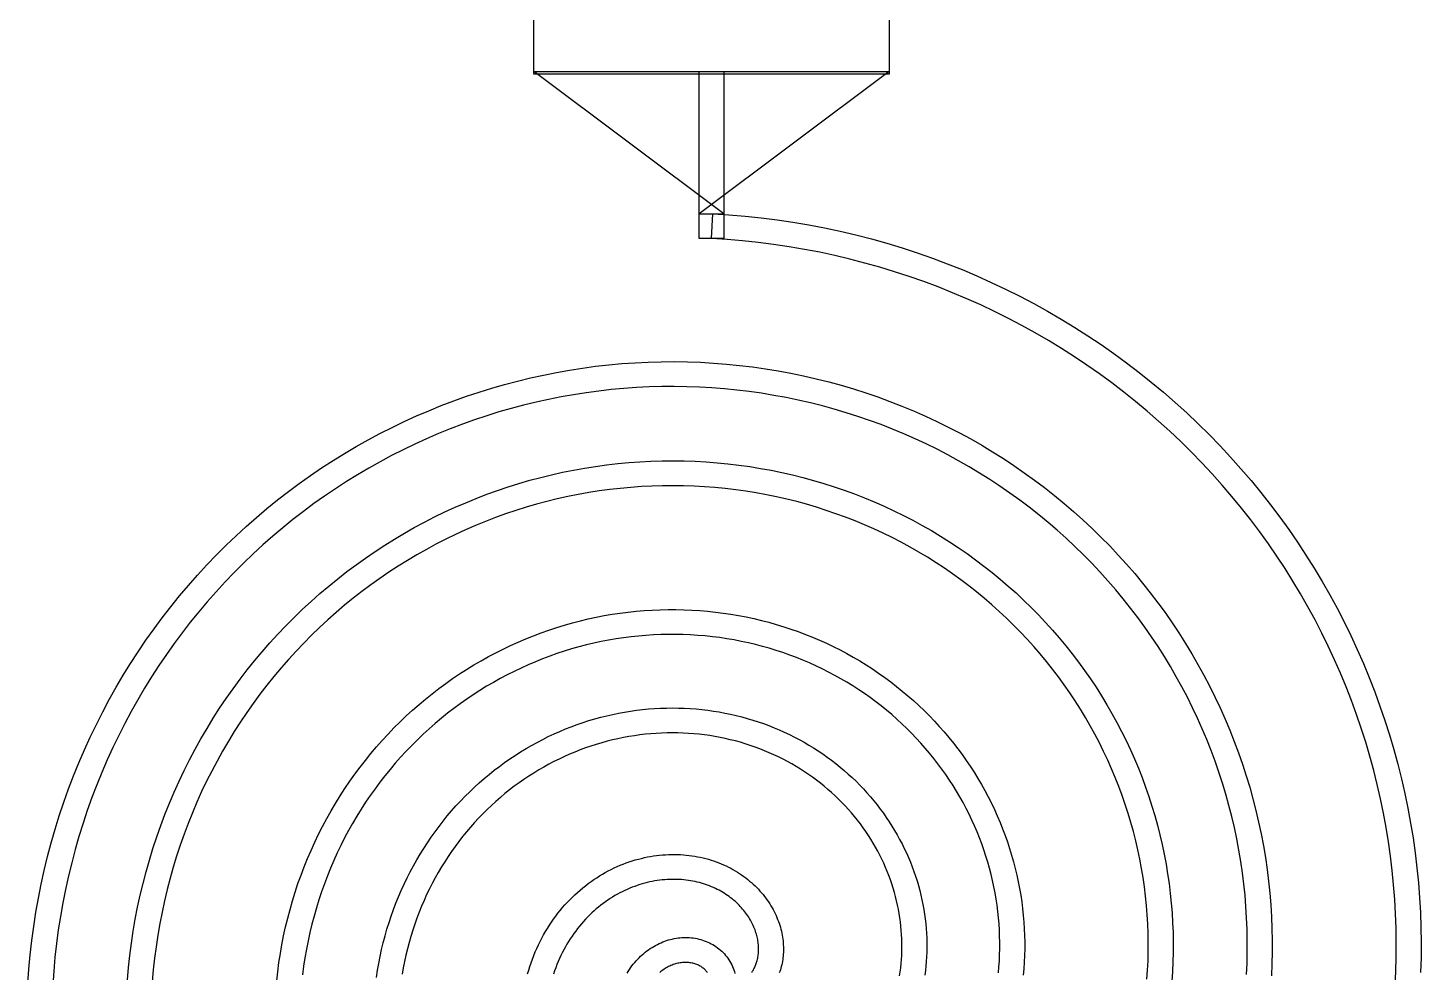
# Model space of a CAD drawing. Extents: x 3 to 23, y 13 to 118.
# Drawn here: x 3.09 to 22.68, y 65.36 to 78.64 of the extents above; entities that cross this region are included whole.
import ezdxf

# ---------------------------------------------------------------- set-up
doc = ezdxf.new("R2010")
doc.units = 0
doc.layers.get('0').update_dxf_attribs({"linetype": 'CONTINUOUS'})

msp = doc.modelspace()

# ---------------------------------------------------------------- linework, layer by layer
at = {"color": 0}
for points in [[(10.2, 108.027), (15.2, 108.027), (15.2, 77.9868), (10.2, 77.9868), (10.2, 108.027)], [(10.2, 78.0268), (15.2, 78.0268), (12.525, 76.0268), (12.875, 76.0268), (10.2, 78.0268)], [(12.525, 78.0268), (12.875, 78.0268), (12.875, 75.6768), (12.525, 75.6768), (12.525, 78.0268)]]:
    msp.add_lwpolyline(points, close=True, dxfattribs=at)
for points in [[(22.3133, 65.1717), (22.3233, 65.3733), (22.3289, 65.5756), (22.3304, 65.7781), (22.3275, 65.9808), (22.3204, 66.1838), (22.309, 66.3867), (22.2933, 66.5894), (22.2733, 66.7922), (22.249, 66.9947), (22.2206, 67.1969), (22.1876, 67.3987), (22.1506, 67.6001), (22.1092, 67.8008), (22.0635, 68.0008), (22.0136, 68.2001), (21.9593, 68.3986), (21.901, 68.5961), (21.8383, 68.7925), (21.7715, 68.9878), (21.7006, 69.1819), (21.6254, 69.3747), (21.5461, 69.5661), (21.4628, 69.756), (21.3753, 69.9443), (21.2838, 70.131), (21.1883, 70.3158), (21.0888, 70.4989), (20.9853, 70.6801), (20.8779, 70.8593), (20.7667, 71.0362), (20.6517, 71.2112), (20.5328, 71.3837), (20.4101, 71.554), (20.2838, 71.7219), (20.1539, 71.8874), (20.0203, 72.0501), (19.8832, 72.2103), (19.7425, 72.3676), (19.5985, 72.5222), (19.451, 72.6739), (19.3001, 72.8226), (19.1461, 72.9683), (18.9889, 73.1108), (18.8285, 73.2503), (18.665, 73.3864), (18.4985, 73.5192), (18.3289, 73.6486), (18.1565, 73.7747), (17.9814, 73.8972), (17.8035, 74.0161), (17.6229, 74.1314), (17.4397, 74.2429), (17.254, 74.3508), (17.066, 74.4547), (16.8754, 74.555), (16.6826, 74.6513), (16.4878, 74.7435), (16.2907, 74.8317), (16.0915, 74.9158), (15.8904, 74.996), (15.6875, 75.0718), (15.4828, 75.1435), (15.2764, 75.211), (15.0683, 75.2742), (14.8587, 75.3331), (14.6478, 75.3875), (14.4354, 75.4376), (14.2219, 75.4833), (14.0072, 75.5244), (13.7914, 75.5613), (13.5747, 75.5935), (13.3571, 75.6211), (13.1387, 75.6443), (12.9196, 75.6629), (12.7, 75.6768), (12.7185, 76.0264), (12.9455, 76.0119), (13.1719, 75.9928), (13.3976, 75.9688), (13.6225, 75.9401), (13.8465, 75.9068), (14.0696, 75.8689), (14.2915, 75.8263), (14.5122, 75.779), (14.7318, 75.7272), (14.9499, 75.671), (15.1665, 75.6101), (15.3815, 75.5449), (15.595, 75.475), (15.8067, 75.401), (16.0165, 75.3225), (16.2244, 75.2397), (16.4303, 75.1526), (16.6342, 75.0614), (16.8357, 74.966), (17.0351, 74.8664), (17.2321, 74.7629), (17.4267, 74.6553), (17.6188, 74.5437), (17.8082, 74.4283), (17.995, 74.309), (18.179, 74.1861), (18.3601, 74.0594), (18.5385, 73.929), (18.7138, 73.7951), (18.8861, 73.6576), (19.0553, 73.5168), (19.2213, 73.3726), (19.3839, 73.2251), (19.5433, 73.0743), (19.6993, 72.9204), (19.8519, 72.7635), (20.0011, 72.6036), (20.1465, 72.4407), (20.2885, 72.275), (20.4267, 72.1065), (20.5613, 71.9353), (20.6919, 71.7615), (20.8189, 71.5853), (20.9419, 71.4067), (21.0611, 71.2256), (21.1762, 71.0424), (21.2874, 70.8568), (21.3944, 70.6693), (21.4975, 70.4797), (21.5964, 70.2883), (21.6913, 70.095), (21.7818, 69.9), (21.8681, 69.7035), (21.9501, 69.5053), (22.0281, 69.3056), (22.1015, 69.1046), (22.1707, 68.9024), (22.2356, 68.6989), (22.296, 68.4943), (22.3521, 68.2888), (22.4039, 68.0824), (22.4511, 67.8751), (22.494, 67.6672), (22.5325, 67.4586), (22.5665, 67.2496), (22.5961, 67.04), (22.6212, 66.8303), (22.6419, 66.6201), (22.6582, 66.4099), (22.67, 66.1997), (22.6774, 65.9894), (22.6804, 65.7793), (22.6789, 65.5694), (22.6731, 65.3599)], [(3.08664, 65.2051), (3.10069, 65.4065), (3.11903, 65.6072), (3.14154, 65.8072), (3.16835, 66.0065), (3.19917, 66.2049), (3.23415, 66.4024), (3.27322, 66.5989), (3.3164, 66.7942), (3.3635, 66.9883), (3.41471, 67.1812), (3.46983, 67.3728), (3.52903, 67.5629), (3.59207, 67.7515), (3.6589, 67.9385), (3.72971, 68.1239), (3.80414, 68.3074), (3.88249, 68.4892), (3.96446, 68.669), (4.05013, 68.8468), (4.13932, 69.0226), (4.2321, 69.1962), (4.32844, 69.3676), (4.42817, 69.5368), (4.53153, 69.7036), (4.63807, 69.8681), (4.74794, 70.03), (4.86094, 70.1894), (4.97721, 70.3461), (5.09668, 70.5003), (5.21903, 70.6517), (5.34457, 70.8001), (5.47293, 70.9458), (5.60417, 71.0888), (5.73833, 71.2285), (5.87517, 71.3653), (6.0146, 71.499), (6.15668, 71.6296), (6.30126, 71.7571), (6.44835, 71.8813), (6.59793, 72.0021), (6.74972, 72.1197), (6.90375, 72.2339), (7.05985, 72.3447), (7.21821, 72.4521), (7.37847, 72.556), (7.54085, 72.6564), (7.70503, 72.7532), (7.87082, 72.8463), (8.03847, 72.9358), (8.20779, 73.0218), (8.37864, 73.104), (8.55083, 73.1825), (8.72444, 73.2572), (8.89947, 73.3283), (9.07568, 73.3956), (9.25304, 73.4589), (9.43153, 73.5185), (9.61083, 73.5743), (9.79113, 73.6261), (9.97222, 73.6742), (10.1542, 73.7183), (10.3366, 73.7586), (10.5198, 73.795), (10.7032, 73.8274), (10.8872, 73.856), (11.0714, 73.8806), (11.256, 73.9013), (11.4405, 73.9181), (11.6253, 73.931), (11.81, 73.94), (11.9947, 73.9451), (12.179, 73.9464), (12.3633, 73.9436), (12.5471, 73.9371), (12.7306, 73.9268), (12.9135, 73.9125), (13.0958, 73.8944), (13.2775, 73.8726), (13.4583, 73.8469), (13.6385, 73.8176), (13.8177, 73.7844), (13.996, 73.7476), (14.1731, 73.7071), (14.3492, 73.6628), (14.524, 73.615), (14.6975, 73.5636), (14.8697, 73.5086), (15.0406, 73.45), (15.2099, 73.3879), (15.3775, 73.3225), (15.5436, 73.2535), (15.7079, 73.1812), (15.8706, 73.1056), (16.0313, 73.0267), (16.19, 72.9444), (16.3469, 72.859), (16.5017, 72.7704), (16.6543, 72.6788), (16.8049, 72.584), (16.9532, 72.4862), (17.0992, 72.3854), (17.2428, 72.2818), (17.384, 72.1754), (17.5228, 72.0661), (17.659, 71.954), (17.7926, 71.8393), (17.9238, 71.7219), (18.0521, 71.6021), (18.1776, 71.4796), (18.3006, 71.3547), (18.4206, 71.2275), (18.5378, 71.0979), (18.6519, 70.9661), (18.7632, 70.8321), (18.8715, 70.696), (18.9768, 70.5578), (19.0789, 70.4176), (19.1781, 70.2756), (19.2739, 70.1317), (19.3667, 69.9858), (19.4561, 69.8385), (19.5424, 69.6893), (19.6254, 69.5388), (19.705, 69.3865), (19.7814, 69.2331), (19.8544, 69.0781), (19.924, 68.9218), (19.9903, 68.7644), (20.0531, 68.6058), (20.1124, 68.4462), (20.1683, 68.2857), (20.2207, 68.1242), (20.2696, 67.9618), (20.3151, 67.7987), (20.3571, 67.635), (20.3954, 67.4706), (20.4304, 67.3057), (20.4617, 67.1403), (20.4896, 66.9744), (20.5139, 66.8085), (20.5347, 66.6421), (20.5519, 66.4757), (20.5656, 66.3092), (20.5758, 66.1425), (20.5825, 65.9761), (20.5856, 65.8097), (20.5853, 65.6436), (20.5814, 65.4778), (20.574, 65.3122)], [(20.2246, 65.3314), (20.2317, 65.4896), (20.2353, 65.6481), (20.2357, 65.8068), (20.2326, 65.9657), (20.2263, 66.1249), (20.2165, 66.284), (20.2035, 66.4433), (20.1869, 66.6024), (20.1671, 66.7614), (20.1437, 66.9201), (20.1172, 67.0786), (20.0872, 67.2368), (20.0538, 67.3946), (20.0171, 67.5517), (19.9769, 67.7083), (19.9335, 67.8643), (19.8867, 68.0196), (19.8365, 68.1742), (19.7831, 68.3278), (19.7263, 68.4804), (19.6662, 68.6321), (19.6028, 68.7828), (19.5362, 68.9322), (19.4664, 69.0806), (19.3933, 69.2275), (19.3171, 69.3731), (19.2376, 69.5172), (19.155, 69.66), (19.0694, 69.8011), (18.9806, 69.9407), (18.8888, 70.0785), (18.7939, 70.2144), (18.6961, 70.3487), (18.5953, 70.481), (18.4917, 70.6114), (18.385, 70.7397), (18.2757, 70.866), (18.1635, 70.99), (18.0485, 71.1119), (17.9308, 71.2315), (17.8104, 71.3489), (17.6875, 71.4638), (17.5619, 71.5761), (17.4339, 71.6861), (17.3033, 71.7935), (17.1703, 71.8982), (17.035, 72.0001), (16.8974, 72.0996), (16.7574, 72.1961), (16.6153, 72.2897), (16.471, 72.3806), (16.3247, 72.4685), (16.1762, 72.5535), (16.026, 72.6353), (15.8736, 72.7142), (15.7196, 72.7899), (15.5636, 72.8624), (15.406, 72.9317), (15.2468, 72.9978), (15.086, 73.0606), (14.9236, 73.1201), (14.7597, 73.1762), (14.5946, 73.229), (14.4281, 73.2783), (14.2603, 73.3243), (14.0914, 73.3667), (13.9214, 73.4056), (13.7504, 73.441), (13.5784, 73.4728), (13.4055, 73.501), (13.2319, 73.5256), (13.0576, 73.5465), (12.8827, 73.5639), (12.7071, 73.5775), (12.531, 73.5875), (12.3546, 73.5938), (12.1778, 73.5964), (12.0007, 73.5951), (11.8233, 73.5903), (11.6461, 73.5817), (11.4686, 73.5692), (11.2914, 73.5531), (11.1142, 73.5332), (10.9372, 73.5096), (10.7606, 73.4821), (10.5843, 73.451), (10.4085, 73.416), (10.2331, 73.3774), (10.0585, 73.335), (9.88444, 73.2888), (9.71126, 73.2389), (9.5389, 73.1854), (9.36735, 73.1282), (9.19694, 73.0672), (9.02761, 73.0026), (8.8596, 72.9344), (8.69265, 72.8625), (8.52707, 72.7871), (8.3629, 72.7081), (8.20014, 72.6254), (8.03901, 72.5393), (7.87956, 72.4497), (7.72179, 72.3568), (7.56569, 72.2603), (7.41168, 72.1604), (7.25944, 72.0572), (7.10915, 71.9506), (6.9611, 71.8408), (6.81515, 71.7276), (6.67139, 71.6114), (6.52983, 71.4919), (6.39085, 71.3694), (6.25418, 71.2439), (6.12001, 71.1153), (5.98833, 70.9836), (5.85932, 70.8492), (5.73307, 70.7118), (5.6096, 70.5715), (5.48888, 70.4286), (5.37099, 70.2831), (5.25613, 70.1347), (5.14432, 69.9839), (5.03543, 69.8304), (4.92974, 69.6746), (4.82721, 69.5164), (4.72775, 69.3558), (4.63178, 69.1931), (4.53901, 69.0281), (4.44971, 68.8608), (4.36376, 68.6917), (4.28142, 68.5204), (4.20247, 68.3474), (4.12706, 68.1724), (4.05528, 67.9956), (3.98719, 67.8172), (3.92279, 67.6371), (3.86208, 67.4556), (3.80512, 67.2724), (3.75206, 67.0879), (3.70281, 66.9022), (3.65722, 66.7151), (3.61567, 66.5269), (3.57807, 66.3378), (3.54443, 66.1475), (3.51471, 65.9564), (3.48904, 65.7644), (3.46724, 65.5717), (3.4496, 65.3783), (3.43599, 65.1843)], [(4.48779, 65.2561), (4.50265, 65.4281), (4.52111, 65.5993), (4.54318, 65.77), (4.56874, 65.9399), (4.59793, 66.1089), (4.63053, 66.2771), (4.66667, 66.4443), (4.70628, 66.6106), (4.74929, 66.7756), (4.79568, 66.9394), (4.84554, 67.1021), (4.89876, 67.2635), (4.95514, 67.4233), (5.01486, 67.5818), (5.07781, 67.7387), (5.14404, 67.8942), (5.21332, 68.0479), (5.28569, 68.2), (5.36128, 68.3501), (5.43989, 68.4986), (5.52138, 68.645), (5.60585, 68.7896), (5.69319, 68.9321), (5.78347, 69.0725), (5.87651, 69.2108), (5.97239, 69.3469), (6.07086, 69.4808), (6.17193, 69.6124), (6.27572, 69.7415), (6.38211, 69.8683), (6.49083, 69.9928), (6.60211, 70.1146), (6.71571, 70.2339), (6.83154, 70.3506), (6.94971, 70.4646), (7.07015, 70.576), (7.19265, 70.6847), (7.31722, 70.7906), (7.44374, 70.8938), (7.57238, 70.9939), (7.70281, 71.0914), (7.83501, 71.1858), (7.96903, 71.2774), (8.10488, 71.3658), (8.24224, 71.4514), (8.38112, 71.5339), (8.52154, 71.6132), (8.66336, 71.6896), (8.80653, 71.7628), (8.95111, 71.8328), (9.09679, 71.8997), (9.2436, 71.9635), (9.39165, 72.0239), (9.54058, 72.0813), (9.69054, 72.1353), (9.84136, 72.1861), (9.99289, 72.2336), (10.1453, 72.2779), (10.2983, 72.3189), (10.4519, 72.3565), (10.606, 72.3908), (10.7606, 72.4219), (10.9156, 72.4497), (11.0709, 72.4742), (11.2262, 72.4953), (11.3819, 72.5132), (11.5378, 72.5276), (11.6935, 72.5389), (11.8493, 72.5468), (12.0049, 72.5514), (12.1604, 72.5526), (12.3155, 72.5507), (12.4705, 72.5456), (12.625, 72.5371), (12.779, 72.5253), (12.9326, 72.5104), (13.0856, 72.4922), (13.2378, 72.471), (13.3893, 72.4464), (13.5402, 72.4187), (13.69, 72.3879), (13.839, 72.354), (13.9869, 72.3171), (14.1339, 72.2771), (14.2799, 72.2342), (14.4244, 72.1881), (14.5679, 72.139), (14.71, 72.0872), (14.8508, 72.0324), (14.9901, 71.9747), (15.1281, 71.9142), (15.2644, 71.8508), (15.3993, 71.7847), (15.5324, 71.716), (15.6639, 71.6446), (15.7936, 71.5704), (15.9215, 71.4937), (16.0475, 71.4144), (16.1717, 71.3326), (16.2939, 71.2485), (16.414, 71.1618), (16.5322, 71.0728), (16.6482, 70.9815), (16.7621, 70.8879), (16.8738, 70.7921), (16.9833, 70.694), (17.0904, 70.5939), (17.1954, 70.4917), (17.2979, 70.3875), (17.3981, 70.2813), (17.4958, 70.1732), (17.5911, 70.0632), (17.6839, 69.9515), (17.774, 69.8379), (17.8617, 69.7228), (17.9468, 69.606), (18.0293, 69.4876), (18.109, 69.3676), (18.1861, 69.2464), (18.2606, 69.1236), (18.3322, 68.9996), (18.4011, 68.8742), (18.4672, 68.7476), (18.5307, 68.6199), (18.5911, 68.4911), (18.6489, 68.3612), (18.7038, 68.2306), (18.7557, 68.0987), (18.8049, 67.9662), (18.851, 67.8329), (18.8943, 67.6989), (18.9347, 67.5643), (18.9722, 67.429), (19.0068, 67.2932), (19.0385, 67.1569), (19.0671, 67.0203), (19.0929, 66.8833), (19.1157, 66.746), (19.1356, 66.6085), (19.1525, 66.471), (19.1665, 66.3332), (19.1775, 66.1954), (19.1857, 66.0578), (19.191, 65.9201), (19.1932, 65.7828), (19.1926, 65.6456), (19.1892, 65.5086), (19.1828, 65.3721), (19.1735, 65.236)], [(18.8246, 65.2633), (18.8333, 65.3921), (18.8393, 65.5212), (18.8426, 65.6508), (18.8432, 65.7806), (18.8411, 65.9107), (18.8361, 66.0408), (18.8285, 66.1711), (18.8179, 66.3015), (18.8047, 66.4318), (18.7886, 66.5621), (18.7699, 66.6922), (18.7482, 66.8222), (18.7239, 66.9519), (18.6967, 67.0814), (18.6667, 67.2104), (18.634, 67.339), (18.5985, 67.4672), (18.5601, 67.5949), (18.5192, 67.7218), (18.4754, 67.8482), (18.4289, 67.9737), (18.3796, 68.0986), (18.3275, 68.2225), (18.2729, 68.3456), (18.2154, 68.4676), (18.1554, 68.5888), (18.0926, 68.7087), (18.0274, 68.8276), (17.9593, 68.9453), (17.8887, 69.0618), (17.8157, 69.1768), (17.7399, 69.2906), (17.6617, 69.4029), (17.581, 69.5138), (17.4978, 69.6231), (17.4122, 69.7308), (17.3242, 69.8368), (17.2337, 69.9413), (17.141, 70.0439), (17.0458, 70.1446), (16.9485, 70.2436), (16.8489, 70.3407), (16.7471, 70.4357), (16.6431, 70.5287), (16.5369, 70.6199), (16.4289, 70.7087), (16.3186, 70.7956), (16.2064, 70.8801), (16.0922, 70.9624), (15.9761, 71.0425), (15.8581, 71.1201), (15.7383, 71.1954), (15.6168, 71.2683), (15.4935, 71.3388), (15.3685, 71.4068), (15.2419, 71.4721), (15.1137, 71.535), (14.984, 71.5951), (14.8529, 71.6526), (14.7204, 71.7075), (14.5865, 71.7597), (14.4512, 71.809), (14.3149, 71.8557), (14.1772, 71.8994), (14.0385, 71.9404), (13.8986, 71.9785), (13.7578, 72.0136), (13.616, 72.0458), (13.4733, 72.0751), (13.3299, 72.1015), (13.1855, 72.1249), (13.0406, 72.1451), (12.895, 72.1624), (12.7489, 72.1767), (12.6021, 72.1878), (12.455, 72.1958), (12.3075, 72.2008), (12.1597, 72.2026), (12.0115, 72.2014), (11.8633, 72.1971), (11.715, 72.1894), (11.5665, 72.1789), (11.4181, 72.165), (11.2698, 72.1481), (11.1215, 72.1279), (10.9736, 72.1046), (10.826, 72.0782), (10.6786, 72.0485), (10.5317, 72.0157), (10.3852, 71.9799), (10.2393, 71.9407), (10.0942, 71.8986), (9.9496, 71.8532), (9.80572, 71.8049), (9.66276, 71.7532), (9.52067, 71.6986), (9.37956, 71.641), (9.23942, 71.5801), (9.10042, 71.5162), (8.96263, 71.4494), (8.82596, 71.3796), (8.69054, 71.3068), (8.55664, 71.231), (8.42404, 71.1524), (8.29292, 71.0707), (8.16336, 70.9861), (8.03543, 70.8989), (7.90918, 70.8086), (7.78456, 70.7157), (7.66194, 70.62), (7.54096, 70.5215), (7.4221, 70.4204), (7.30512, 70.3167), (7.19015, 70.2103), (7.07721, 70.1014), (6.96653, 69.9899), (6.85807, 69.8758), (6.75179, 69.7594), (6.64789, 69.6407), (6.54622, 69.5196), (6.44721, 69.3961), (6.35053, 69.2704), (6.2564, 69.1425), (6.16488, 69.0124), (6.07596, 68.8803), (5.98975, 68.746), (5.90608, 68.6097), (5.82542, 68.4717), (5.74735, 68.3315), (5.67236, 68.1897), (5.60015, 68.0461), (5.53082, 67.9007), (5.46457, 67.7538), (5.40126, 67.6051), (5.3411, 67.455), (5.28401, 67.3033), (5.22999, 67.1504), (5.17914, 66.9961), (5.13151, 66.8406), (5.08708, 66.6838), (5.04585, 66.5258), (5.00803, 66.3668), (4.97347, 66.2068), (4.94222, 66.0458), (4.91428, 65.884), (4.88971, 65.7214), (4.8686, 65.5582), (4.85097, 65.3942), (4.83664, 65.2296)], [(6.58681, 65.2418), (6.60097, 65.3696), (6.61778, 65.4968), (6.63721, 65.6235), (6.65929, 65.7494), (6.68386, 65.8746), (6.71126, 65.999), (6.7411, 66.1226), (6.77349, 66.2453), (6.80832, 66.3671), (6.84571, 66.4878), (6.88558, 66.6075), (6.9279, 66.726), (6.97265, 66.8435), (7.01975, 66.9597), (7.06917, 67.0747), (7.12099, 67.1885), (7.17503, 67.3008), (7.23122, 67.4118), (7.28987, 67.5212), (7.35053, 67.6293), (7.41336, 67.736), (7.47835, 67.841), (7.54542, 67.9443), (7.61442, 68.0461), (7.68554, 68.1461), (7.75862, 68.2444), (7.83361, 68.3411), (7.91043, 68.4358), (7.98904, 68.5287), (8.06944, 68.6199), (8.15169, 68.709), (8.23557, 68.7963), (8.32112, 68.8817), (8.40821, 68.9649), (8.49696, 69.0461), (8.58724, 69.1254), (8.67888, 69.2025), (8.77208, 69.2775), (8.86654, 69.3504), (8.96235, 69.4211), (9.05946, 69.4896), (9.15776, 69.556), (9.25722, 69.62), (9.35792, 69.6818), (9.45958, 69.7414), (9.56233, 69.7987), (9.66613, 69.8538), (9.77067, 69.9064), (9.87625, 69.9567), (9.98247, 70.0047), (10.0896, 70.0503), (10.1974, 70.0936), (10.3058, 70.1344), (10.415, 70.1731), (10.5246, 70.2092), (10.6347, 70.2428), (10.7454, 70.2742), (10.8564, 70.3031), (10.9678, 70.3294), (11.0794, 70.3535), (11.1914, 70.3751), (11.3035, 70.3944), (11.4157, 70.4112), (11.5281, 70.4256), (11.6404, 70.4375), (11.7528, 70.4471), (11.865, 70.4543), (11.9772, 70.4592), (12.0892, 70.4615), (12.201, 70.4615), (12.3125, 70.4592), (12.4238, 70.4546), (12.5346, 70.4475), (12.645, 70.4382), (12.7549, 70.4265), (12.8643, 70.4125), (12.9732, 70.3962), (13.0815, 70.3778), (13.1892, 70.3571), (13.296, 70.334), (13.4022, 70.3089), (13.5077, 70.2815), (13.6121, 70.2519), (13.7157, 70.2203), (13.8185, 70.1865), (13.9203, 70.1506), (14.021, 70.1126), (14.1207, 70.0726), (14.2193, 70.0307), (14.3167, 69.9867), (14.4131, 69.9408), (14.5081, 69.8929), (14.6019, 69.8432), (14.6944, 69.7917), (14.7857, 69.7382), (14.8756, 69.6829), (14.964, 69.626), (15.051, 69.5672), (15.1365, 69.5068), (15.2206, 69.4447), (15.3032, 69.3811), (15.3842, 69.3158), (15.4635, 69.2489), (15.5412, 69.1806), (15.6174, 69.1108), (15.6918, 69.0396), (15.7646, 68.9669), (15.8356, 68.8929), (15.9047, 68.8176), (15.9722, 68.7411), (16.0379, 68.6633), (16.1018, 68.5843), (16.1639, 68.5042), (16.224, 68.4229), (16.2822, 68.3406), (16.3386, 68.2574), (16.3932, 68.1731), (16.4457, 68.0878), (16.4962, 68.0017), (16.5449, 67.9147), (16.5915, 67.8269), (16.6363, 67.7385), (16.6789, 67.6492), (16.7196, 67.5593), (16.7582, 67.4688), (16.7949, 67.3778), (16.8294, 67.2861), (16.8619, 67.194), (16.8925, 67.1015), (16.921, 67.0085), (16.9474, 66.9153), (16.9718, 66.8217), (16.9942, 66.7278), (17.0144, 66.6337), (17.0326, 66.5394), (17.0488, 66.4451), (17.0629, 66.3507), (17.075, 66.2561), (17.085, 66.1617), (17.0931, 66.0672), (17.099, 65.9729), (17.1029, 65.8786), (17.1049, 65.7846), (17.1049, 65.6908), (17.1028, 65.5974), (17.0987, 65.504), (17.0928, 65.4112), (17.0847, 65.3188)], [(16.7364, 65.3524), (16.7438, 65.4375), (16.7492, 65.5229), (16.7529, 65.6088), (16.7549, 65.6947), (16.7549, 65.7811), (16.7531, 65.8678), (16.7494, 65.9544), (16.7439, 66.0414), (16.7365, 66.1283), (16.7274, 66.2154), (16.7162, 66.3026), (16.7032, 66.3897), (16.6883, 66.4767), (16.6715, 66.5636), (16.6528, 66.6504), (16.6322, 66.7371), (16.6097, 66.8235), (16.5853, 66.9096), (16.559, 66.9954), (16.5308, 67.0808), (16.5007, 67.166), (16.4688, 67.2506), (16.4349, 67.3347), (16.3992, 67.4185), (16.3615, 67.5015), (16.3221, 67.584), (16.2808, 67.666), (16.2376, 67.7471), (16.1926, 67.8276), (16.1458, 67.9072), (16.0972, 67.9862), (16.0467, 68.0642), (15.9944, 68.1414), (15.9406, 68.2176), (15.8847, 68.2929), (15.8274, 68.3671), (15.7682, 68.4404), (15.7072, 68.5125), (15.6447, 68.5835), (15.5804, 68.6533), (15.5146, 68.7219), (15.4471, 68.7893), (15.3781, 68.8554), (15.3074, 68.9201), (15.2353, 68.9836), (15.1615, 69.0457), (15.0864, 69.1062), (15.0097, 69.1654), (14.9317, 69.2231), (14.8521, 69.2792), (14.7713, 69.3337), (14.689, 69.3867), (14.6056, 69.4381), (14.5207, 69.4878), (14.4347, 69.5357), (14.3475, 69.5819), (14.259, 69.6265), (14.1694, 69.6693), (14.0787, 69.7101), (13.9869, 69.7493), (13.8942, 69.7865), (13.8004, 69.8218), (13.7056, 69.8551), (13.61, 69.8867), (13.5133, 69.9161), (13.416, 69.9436), (13.3178, 69.9692), (13.2189, 69.9926), (13.1191, 70.014), (13.0189, 70.0335), (12.9179, 70.0507), (12.8164, 70.0658), (12.7143, 70.0789), (12.6117, 70.0897), (12.5087, 70.0985), (12.4053, 70.105), (12.3015, 70.1094), (12.1974, 70.1115), (12.093, 70.1115), (11.9885, 70.1093), (11.8836, 70.1049), (11.7788, 70.0981), (11.6738, 70.0892), (11.5687, 70.0779), (11.4639, 70.0646), (11.3589, 70.0487), (11.2542, 70.0308), (11.1495, 70.0106), (11.0451, 69.9881), (10.941, 69.9633), (10.8371, 69.9364), (10.7336, 69.9071), (10.6305, 69.8756), (10.5279, 69.8418), (10.4258, 69.8057), (10.3243, 69.7675), (10.2235, 69.7269), (10.1232, 69.6842), (10.0236, 69.6393), (9.92469, 69.5921), (9.82682, 69.5428), (9.7296, 69.4913), (9.63336, 69.4375), (9.53803, 69.3817), (9.44374, 69.3238), (9.35042, 69.2638), (9.25819, 69.2015), (9.16721, 69.1372), (9.07736, 69.071), (8.98876, 69.0026), (8.90136, 68.9322), (8.81526, 68.8599), (8.73068, 68.7856), (8.64735, 68.7093), (8.56554, 68.6311), (8.48529, 68.5511), (8.40653, 68.4692), (8.32932, 68.3854), (8.2539, 68.2999), (8.18001, 68.2126), (8.10781, 68.1236), (8.03737, 68.0328), (7.96875, 67.9404), (7.90196, 67.8464), (7.83708, 67.7508), (7.77403, 67.6536), (7.71289, 67.5549), (7.65386, 67.4547), (7.59679, 67.3531), (7.54167, 67.2501), (7.48876, 67.1457), (7.43793, 67.04), (7.38917, 66.9331), (7.34267, 66.8249), (7.29833, 66.7154), (7.25624, 66.605), (7.21653, 66.4933), (7.17888, 66.3807), (7.14378, 66.2669), (7.11083, 66.1524), (7.0804, 66.0368), (7.05236, 65.9204), (7.02669, 65.8033), (7.00331, 65.6854), (6.98247, 65.5667), (6.96431, 65.4474), (6.94846, 65.3275)], [(7.99029, 65.2903), (8.00515, 65.3888), (8.02208, 65.4867), (8.04096, 65.5839), (8.06196, 65.6804), (8.08485, 65.7764), (8.10986, 65.8715), (8.13683, 65.9658), (8.16558, 66.0593), (8.19624, 66.1521), (8.22889, 66.2437), (8.26335, 66.3346), (8.29969, 66.4244), (8.33778, 66.5132), (8.37776, 66.601), (8.41943, 66.6876), (8.46278, 66.7732), (8.50792, 66.8576), (8.55474, 66.9408), (8.60308, 67.0228), (8.65321, 67.1036), (8.70469, 67.1829), (8.75792, 67.2611), (8.81267, 67.3379), (8.86876, 67.4132), (8.92637, 67.4872), (8.98529, 67.5597), (9.04568, 67.6308), (9.10747, 67.7004), (9.17057, 67.7685), (9.23486, 67.8351), (9.3004, 67.9001), (9.36708, 67.9635), (9.435, 68.0253), (9.50401, 68.0854), (9.57417, 68.144), (9.6454, 68.2008), (9.7175, 68.2561), (9.79069, 68.3096), (9.86475, 68.3614), (9.93972, 68.4114), (10.0156, 68.4597), (10.0921, 68.5063), (10.1696, 68.5511), (10.2476, 68.594), (10.3264, 68.6353), (10.4058, 68.6747), (10.4859, 68.7122), (10.5665, 68.7481), (10.6478, 68.7819), (10.7294, 68.814), (10.8114, 68.8443), (10.8939, 68.8728), (10.9768, 68.8994), (11.06, 68.9242), (11.1433, 68.9469), (11.2271, 68.9681), (11.311, 68.9872), (11.395, 69.0046), (11.479, 69.02), (11.5633, 69.0336), (11.6475, 69.0454), (11.7318, 69.0554), (11.816, 69.0635), (11.9001, 69.0699), (11.9842, 69.0743), (12.0679, 69.0769), (12.1515, 69.0778), (12.235, 69.0769), (12.318, 69.0742), (12.4008, 69.0697), (12.4833, 69.0635), (12.5653, 69.0556), (12.6469, 69.0458), (12.7281, 69.0344), (12.8087, 69.0212), (12.8887, 69.0064), (12.9683, 68.99), (13.0472, 68.9718), (13.1255, 68.9521), (13.2032, 68.9307), (13.2802, 68.9076), (13.3562, 68.8831), (13.4316, 68.8569), (13.5062, 68.8293), (13.58, 68.8003), (13.6529, 68.7696), (13.7249, 68.7375), (13.7958, 68.7039), (13.866, 68.669), (13.9351, 68.6326), (14.0032, 68.5949), (14.0703, 68.5558), (14.1364, 68.5156), (14.2012, 68.4739), (14.2651, 68.431), (14.3278, 68.3868), (14.3893, 68.3415), (14.4497, 68.295), (14.5089, 68.2474), (14.5668, 68.1986), (14.6235, 68.1487), (14.6789, 68.0979), (14.7329, 68.046), (14.7858, 67.9931), (14.8372, 67.9392), (14.8875, 67.8844), (14.9363, 67.8287), (14.9837, 67.7722), (15.0297, 67.7149), (15.0744, 67.6568), (15.1176, 67.5979), (15.1594, 67.5382), (15.1999, 67.4779), (15.2389, 67.4169), (15.2764, 67.3554), (15.3124, 67.2932), (15.3469, 67.2304), (15.38, 67.1671), (15.4117, 67.1033), (15.4418, 67.0392), (15.4704, 66.9746), (15.4975, 66.9096), (15.5232, 66.8442), (15.5472, 66.7785), (15.5699, 66.7125), (15.591, 66.6462), (15.6106, 66.5799), (15.6286, 66.5132), (15.6451, 66.4465), (15.6601, 66.3796), (15.6738, 66.3126), (15.6858, 66.2457), (15.6964, 66.1786), (15.7054, 66.1117), (15.7131, 66.0447), (15.719, 65.9779), (15.7237, 65.9112), (15.7268, 65.8446), (15.7286, 65.7782), (15.7289, 65.7121), (15.7276, 65.6461), (15.725, 65.5806), (15.721, 65.5151), (15.7156, 65.4501), (15.7088, 65.3856), (15.7006, 65.3214)], [(15.3454, 65.3133), (15.3539, 65.3696), (15.3611, 65.4261), (15.3671, 65.4832), (15.3719, 65.5406), (15.3754, 65.5983), (15.3778, 65.6563), (15.3789, 65.7146), (15.3786, 65.7731), (15.3771, 65.8318), (15.3743, 65.8908), (15.3703, 65.95), (15.3649, 66.0092), (15.3581, 66.0685), (15.35, 66.1279), (15.3407, 66.1875), (15.33, 66.2469), (15.3179, 66.3064), (15.3046, 66.3658), (15.2899, 66.4253), (15.2737, 66.4846), (15.2562, 66.5436), (15.2375, 66.6026), (15.2174, 66.6614), (15.1958, 66.72), (15.1731, 66.7783), (15.1489, 66.8362), (15.1233, 66.894), (15.0964, 66.9514), (15.0682, 67.0083), (15.0386, 67.0649), (15.0076, 67.121), (14.9754, 67.1767), (14.9419, 67.2318), (14.9069, 67.2864), (14.8708, 67.3404), (14.8333, 67.3938), (14.7946, 67.4465), (14.7546, 67.4988), (14.7132, 67.5501), (14.6706, 67.6008), (14.6268, 67.6508), (14.5818, 67.7), (14.5354, 67.7485), (14.4881, 67.796), (14.4393, 67.8426), (14.3894, 67.8885), (14.3385, 67.9332), (14.2864, 67.9771), (14.2331, 68.02), (14.1788, 68.0619), (14.1232, 68.1028), (14.0668, 68.1426), (14.0092, 68.1812), (13.9506, 68.2189), (13.891, 68.2553), (13.8304, 68.2906), (13.7689, 68.3246), (13.7065, 68.3575), (13.6431, 68.389), (13.5789, 68.4193), (13.5137, 68.4485), (13.4477, 68.4761), (13.3811, 68.5025), (13.3135, 68.5275), (13.2453, 68.5512), (13.1763, 68.5735), (13.1066, 68.5943), (13.0362, 68.6136), (12.9653, 68.6315), (12.8936, 68.6481), (12.8215, 68.6629), (12.7487, 68.6764), (12.6756, 68.6883), (12.6018, 68.6988), (12.5276, 68.7075), (12.4532, 68.7149), (12.3782, 68.7204), (12.3029, 68.7246), (12.2274, 68.7269), (12.1514, 68.7278), (12.0753, 68.7271), (11.999, 68.7246), (11.9225, 68.7206), (11.8458, 68.7149), (11.7692, 68.7074), (11.6924, 68.6983), (11.6156, 68.6876), (11.5387, 68.6751), (11.462, 68.661), (11.3852, 68.6451), (11.3087, 68.6276), (11.2324, 68.6085), (11.1561, 68.5876), (11.0801, 68.565), (11.0044, 68.5407), (10.929, 68.5147), (10.854, 68.4871), (10.7793, 68.4576), (10.7051, 68.4267), (10.6312, 68.3939), (10.5581, 68.3594), (10.4853, 68.3233), (10.413, 68.2857), (10.3415, 68.2463), (10.2707, 68.2053), (10.2004, 68.1626), (10.131, 68.1183), (10.0622, 68.0724), (9.99431, 68.0249), (9.92725, 67.9758), (9.86094, 67.9251), (9.79557, 67.8729), (9.73122, 67.8192), (9.66775, 67.7639), (9.60542, 67.7072), (9.54417, 67.6489), (9.48389, 67.5892), (9.42469, 67.5281), (9.36681, 67.4654), (9.31, 67.4014), (9.25444, 67.336), (9.20014, 67.2693), (9.14725, 67.2013), (9.09543, 67.1318), (9.04514, 67.0611), (8.99625, 66.9892), (8.94863, 66.916), (8.9025, 66.8417), (8.85792, 66.7661), (8.81489, 66.6894), (8.77322, 66.6115), (8.73318, 66.5326), (8.69472, 66.4528), (8.65793, 66.3718), (8.62278, 66.2899), (8.58931, 66.2069), (8.55735, 66.1231), (8.52735, 66.0383), (8.49892, 65.9528), (8.47239, 65.8664), (8.44749, 65.7792), (8.42443, 65.6913), (8.40321, 65.6026), (8.3839, 65.5133), (8.36638, 65.4233), (8.35069, 65.3329)], [(10.1143, 65.3376), (10.1296, 65.391), (10.146, 65.4436), (10.1635, 65.4957), (10.1821, 65.5472), (10.2017, 65.5981), (10.2222, 65.6482), (10.2439, 65.6976), (10.2665, 65.7464), (10.29, 65.7944), (10.3145, 65.8418), (10.3398, 65.8883), (10.3663, 65.934), (10.3933, 65.979), (10.4214, 66.0232), (10.4503, 66.0665), (10.48, 66.1092), (10.5104, 66.1507), (10.5417, 66.1915), (10.5736, 66.2314), (10.6064, 66.2704), (10.6397, 66.3085), (10.6739, 66.3457), (10.7086, 66.3819), (10.7439, 66.4172), (10.7798, 66.4515), (10.8164, 66.4849), (10.8535, 66.5172), (10.8909, 66.5486), (10.929, 66.579), (10.9677, 66.6085), (11.0067, 66.6369), (11.0461, 66.6643), (11.086, 66.6907), (11.1263, 66.7161), (11.1668, 66.7406), (11.2076, 66.7639), (11.2489, 66.7861), (11.2904, 66.8074), (11.3321, 66.8276), (11.374, 66.8468), (11.4162, 66.865), (11.4585, 66.8822), (11.501, 66.8983), (11.5436, 66.9133), (11.5864, 66.9274), (11.6292, 66.9404), (11.6719, 66.9524), (11.7148, 66.9633), (11.7577, 66.9733), (11.8006, 66.9822), (11.8433, 66.9901), (11.8861, 66.9971), (11.9288, 67.0031), (11.9714, 67.0079), (12.0137, 67.0119), (12.056, 67.0149), (12.098, 67.0169), (12.14, 67.0179), (12.1816, 67.0181), (12.223, 67.0172), (12.2642, 67.0156), (12.3051, 67.0128), (12.3457, 67.0093), (12.3858, 67.0049), (12.4258, 66.9994), (12.4653, 66.9932), (12.5044, 66.9861), (12.5432, 66.9782), (12.5815, 66.9694), (12.6195, 66.9599), (12.657, 66.9496), (12.6939, 66.9385), (12.7304, 66.9265), (12.7664, 66.9138), (12.8018, 66.9004), (12.8368, 66.8863), (12.8711, 66.8714), (12.905, 66.8558), (12.9382, 66.8397), (12.9708, 66.8228), (13.0029, 66.8053), (13.0343, 66.7872), (13.0652, 66.7685), (13.0954, 66.7492), (13.1248, 66.7293), (13.1538, 66.7087), (13.182, 66.6879), (13.2094, 66.6664), (13.2364, 66.6444), (13.2625, 66.6219), (13.2879, 66.5992), (13.3127, 66.5758), (13.3366, 66.5521), (13.36, 66.5281), (13.3825, 66.5035), (13.4045, 66.4786), (13.4254, 66.4535), (13.4459, 66.4281), (13.4654, 66.4022), (13.4843, 66.3761), (13.5024, 66.3499), (13.5198, 66.3233), (13.5362, 66.2965), (13.5521, 66.2696), (13.5672, 66.2425), (13.5815, 66.2153), (13.5952, 66.1879), (13.6079, 66.1604), (13.6198, 66.1328), (13.6312, 66.1051), (13.6417, 66.0774), (13.6515, 66.0496), (13.6605, 66.0218), (13.6689, 65.994), (13.6764, 65.9662), (13.6832, 65.9385), (13.6893, 65.9108), (13.6946, 65.8833), (13.6993, 65.8558), (13.7032, 65.8285), (13.7065, 65.8012), (13.709, 65.7742), (13.7108, 65.7472), (13.7121, 65.7204), (13.7125, 65.6939), (13.7123, 65.6675), (13.7115, 65.6414), (13.71, 65.6156), (13.7079, 65.59), (13.7053, 65.5647), (13.7018, 65.5397), (13.6979, 65.515), (13.6934, 65.4906), (13.6883, 65.4665), (13.6826, 65.4428), (13.6764, 65.4194), (13.6696, 65.3965), (13.6622, 65.3739), (13.6545, 65.3518)], [(13.2658, 65.3572), (13.2726, 65.3671), (13.2793, 65.3772), (13.2858, 65.3878), (13.2922, 65.3987), (13.2983, 65.4101), (13.3043, 65.4218), (13.31, 65.4339), (13.3155, 65.4464), (13.3209, 65.4592), (13.326, 65.4725), (13.3307, 65.486), (13.3353, 65.4999), (13.3395, 65.5142), (13.3433, 65.5287), (13.3469, 65.5437), (13.3502, 65.559), (13.3531, 65.5746), (13.3556, 65.5904), (13.3578, 65.6067), (13.3594, 65.6231), (13.3608, 65.6399), (13.3618, 65.6569), (13.3624, 65.6742), (13.3625, 65.6918), (13.3622, 65.7096), (13.3614, 65.7276), (13.3601, 65.7458), (13.3585, 65.7643), (13.3562, 65.7829), (13.3535, 65.8017), (13.3503, 65.8207), (13.3465, 65.8399), (13.3423, 65.8592), (13.3375, 65.8785), (13.3323, 65.8981), (13.3264, 65.9176), (13.32, 65.9374), (13.313, 65.9571), (13.3056, 65.9769), (13.2974, 65.9968), (13.2887, 66.0167), (13.2795, 66.0365), (13.2698, 66.0564), (13.2593, 66.0763), (13.2483, 66.096), (13.2367, 66.1157), (13.2244, 66.1354), (13.2116, 66.1549), (13.1983, 66.1743), (13.1843, 66.1938), (13.1697, 66.2129), (13.1546, 66.2319), (13.1387, 66.2507), (13.1223, 66.2693), (13.1054, 66.2878), (13.0878, 66.306), (13.0697, 66.3239), (13.051, 66.3417), (13.0315, 66.359), (13.0117, 66.3761), (12.9911, 66.3929), (12.97, 66.4093), (12.9483, 66.4254), (12.9261, 66.4413), (12.9033, 66.4565), (12.88, 66.4715), (12.8561, 66.486), (12.8317, 66.5), (12.8066, 66.5138), (12.7813, 66.5268), (12.7552, 66.5396), (12.7287, 66.5517), (12.7017, 66.5633), (12.6742, 66.5744), (12.6463, 66.585), (12.6179, 66.595), (12.589, 66.6044), (12.5597, 66.6133), (12.53, 66.6215), (12.4998, 66.6292), (12.4693, 66.6361), (12.4383, 66.6425), (12.407, 66.6481), (12.3753, 66.6531), (12.3433, 66.6574), (12.311, 66.661), (12.2783, 66.6639), (12.2454, 66.666), (12.2121, 66.6674), (12.1786, 66.6681), (12.1449, 66.6681), (12.1109, 66.6671), (12.0767, 66.6656), (12.0424, 66.6631), (12.0078, 66.6599), (11.973, 66.6558), (11.9382, 66.651), (11.9032, 66.6453), (11.8682, 66.6388), (11.8329, 66.6315), (11.7978, 66.6233), (11.7625, 66.6143), (11.7272, 66.6044), (11.6919, 66.5938), (11.6567, 66.5821), (11.6214, 66.5696), (11.5863, 66.5562), (11.5511, 66.5421), (11.5161, 66.5269), (11.4812, 66.5111), (11.4467, 66.4942), (11.4121, 66.4765), (11.3778, 66.4579), (11.3436, 66.4385), (11.3097, 66.4181), (11.276, 66.3968), (11.2426, 66.3747), (11.2096, 66.3518), (11.1768, 66.3279), (11.1444, 66.3032), (11.1125, 66.2776), (11.0808, 66.2511), (11.0496, 66.2239), (11.0188, 66.1957), (10.9885, 66.1668), (10.9586, 66.1369), (10.9291, 66.1062), (10.9004, 66.0749), (10.8721, 66.0426), (10.8443, 66.0094), (10.8172, 65.9757), (10.7907, 65.941), (10.7647, 65.9056), (10.7394, 65.8693), (10.7148, 65.8325), (10.691, 65.7947), (10.6678, 65.7564), (10.6453, 65.7172), (10.6235, 65.6775), (10.6027, 65.6369), (10.5824, 65.5958), (10.563, 65.554), (10.5446, 65.5117), (10.5268, 65.4686), (10.51, 65.4249), (10.494, 65.3807), (10.479, 65.3358)], [(11.5129, 65.3475), (11.5293, 65.3742), (11.5462, 65.4003), (11.5639, 65.4257), (11.5821, 65.4506), (11.6009, 65.4747), (11.6203, 65.4982), (11.6401, 65.5211), (11.6605, 65.5433), (11.6814, 65.5649), (11.7028, 65.5857), (11.7246, 65.6058), (11.747, 65.6251), (11.7698, 65.6439), (11.7928, 65.6618), (11.8164, 65.6789), (11.8403, 65.6953), (11.8646, 65.711), (11.8892, 65.7258), (11.914, 65.7399), (11.9393, 65.7531), (11.9647, 65.7654), (11.9906, 65.7771), (12.0165, 65.7879), (12.0426, 65.7978), (12.069, 65.8069), (12.0955, 65.8153), (12.1222, 65.8226), (12.149, 65.8292), (12.1758, 65.8349), (12.2029, 65.8397), (12.2299, 65.8436), (12.2569, 65.8467), (12.284, 65.8489), (12.311, 65.8501), (12.3379, 65.8506), (12.3649, 65.8501), (12.3917, 65.8487), (12.4183, 65.8465), (12.4449, 65.8433), (12.4712, 65.8393), (12.4973, 65.8344), (12.5233, 65.8286), (12.5489, 65.8218), (12.5743, 65.8143), (12.5993, 65.8058), (12.624, 65.7964), (12.6483, 65.7862), (12.6722, 65.7751), (12.6955, 65.7632), (12.7186, 65.7504), (12.7411, 65.7368), (12.7629, 65.7224), (12.7843, 65.7071), (12.8051, 65.691), (12.8253, 65.6742), (12.8447, 65.6565), (12.8635, 65.6382), (12.8815, 65.6192), (12.8988, 65.5994), (12.9153, 65.579), (12.9308, 65.5579), (12.9457, 65.5362), (12.9596, 65.514), (12.9727, 65.4913), (12.9847, 65.4679), (12.9958, 65.444), (13.006, 65.4199), (13.0151, 65.3951), (13.0232, 65.3701), (13.0303, 65.3447)], [(12.6458, 65.3549), (12.6385, 65.3647), (12.6309, 65.3743), (12.6226, 65.3836), (12.614, 65.3928), (12.605, 65.4015), (12.5955, 65.41), (12.5857, 65.4182), (12.5756, 65.4261), (12.565, 65.4338), (12.554, 65.441), (12.5426, 65.4478), (12.531, 65.4543), (12.519, 65.4604), (12.5067, 65.4661), (12.494, 65.4714), (12.4811, 65.4764), (12.4679, 65.4808), (12.4543, 65.4849), (12.4405, 65.4885), (12.4265, 65.4917), (12.4122, 65.4943), (12.3976, 65.4965), (12.3829, 65.4983), (12.3681, 65.4996), (12.3529, 65.5004), (12.3376, 65.5006), (12.3221, 65.5004), (12.3065, 65.4996), (12.2908, 65.4983), (12.275, 65.4965), (12.259, 65.4942), (12.2429, 65.4914), (12.2268, 65.4879), (12.2107, 65.484), (12.1944, 65.4794), (12.1782, 65.4744), (12.1621, 65.4689), (12.1458, 65.4626), (12.1296, 65.456), (12.1135, 65.4486), (12.0974, 65.4408), (12.0814, 65.4324), (12.0654, 65.4235), (12.0496, 65.4139), (12.0339, 65.4037), (12.0184, 65.3932), (12.003, 65.3819), (11.9878, 65.3701), (11.9728, 65.3578)]]:
    msp.add_lwpolyline(points, dxfattribs=at)

doc.saveas('drawing.dxf')
